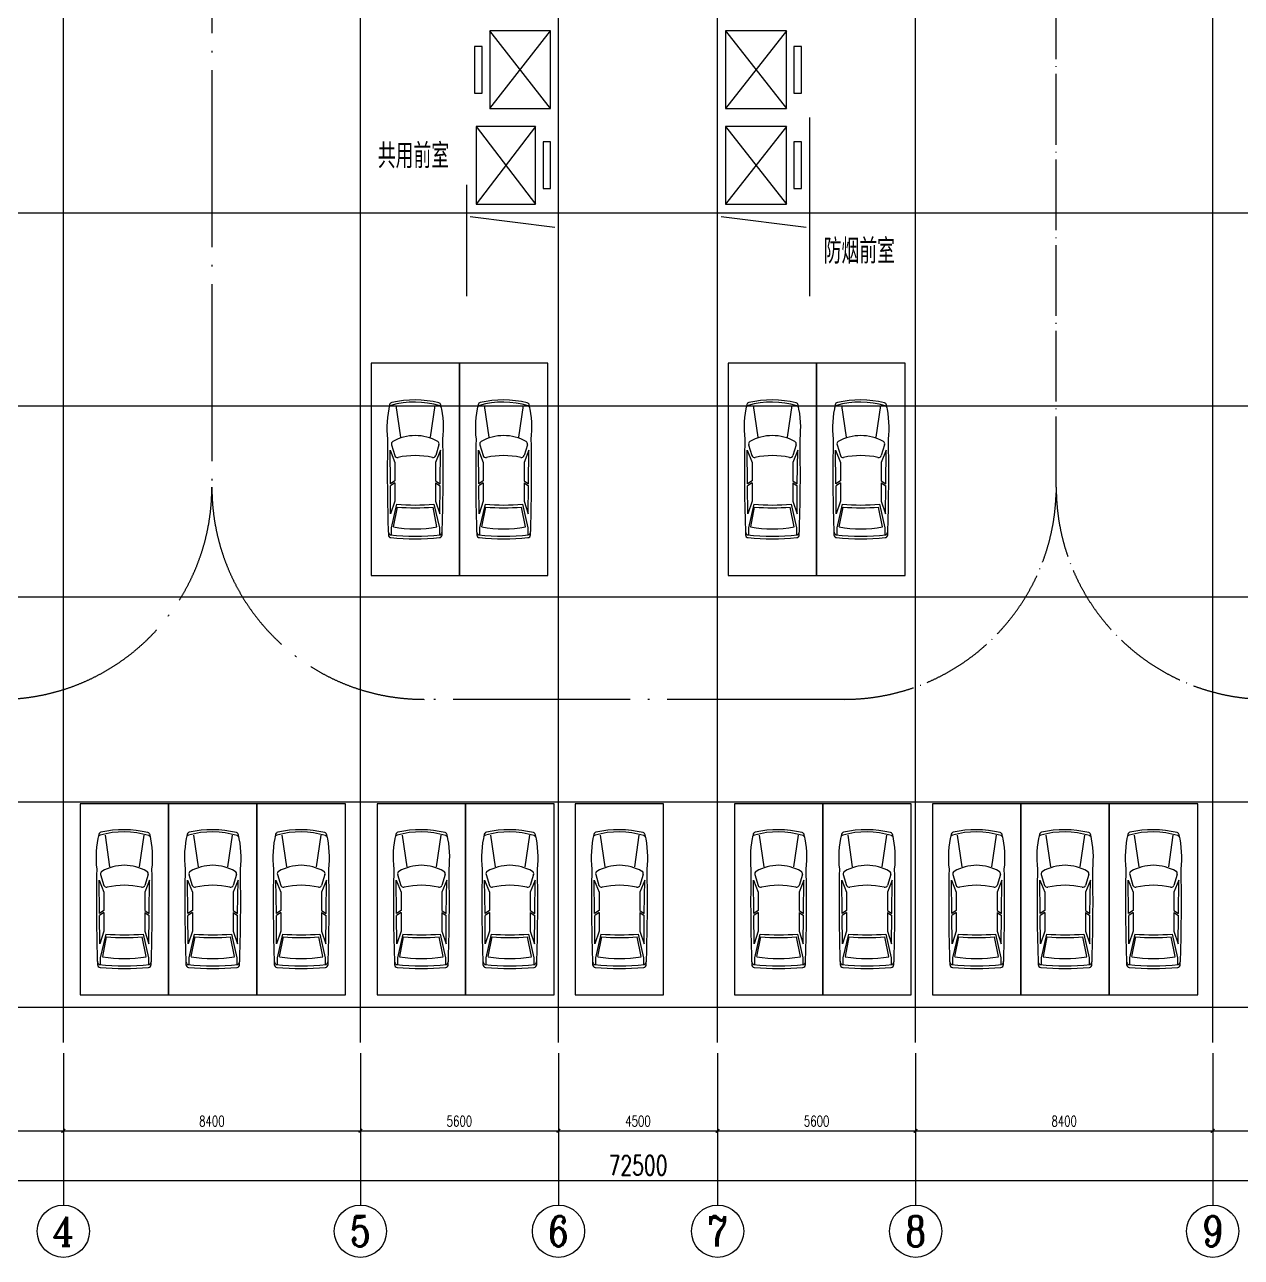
# Model space of a CAD drawing. Extents: x -18677 to 74977, y -18677 to 50177.
# Drawn here: x 7306 to 41710, y -18677 to 16175 of the extents above; entities that cross this region are included whole.
import ezdxf
from ezdxf.enums import TextEntityAlignment as Align

# ---------------------------------------------------------------- set-up
doc = ezdxf.new("R2010")
doc.units = 0
doc.header["$LTSCALE"] = 1000
doc.header["$MEASUREMENT"] = 0
doc.linetypes.add('DOTE', pattern=[2.42, 2, -0.2, 0.02, -0.2])
for name, color, linetype in [('AXIS', 3, 'Continuous'), ('AXIS_TEXT', 7, 'Continuous'), ('EVTR', 2, 'Continuous'), ('hole', 50, 'Continuous'), ('PKNG-TSRP', 83, 'Continuous'), ('roadline', 93, 'DOTE'), ('Text', 7, 'Continuous')]:
    doc.layers.add(name, color=color, linetype=linetype)
doc.layers.add('DOTE', color=1, linetype='Continuous', plot=False)
doc.layers.add('DOTE_EXCLUDED', color=1, linetype='Continuous', plot=False)
doc.styles.add('_TCH_AXIS', font='COMPLEX', dxfattribs={"bigfont": 'GBCBIG'})
doc.styles.add('_TCH_DIM_T3', font='SIMPLEX', dxfattribs={"width": 0.705882, "bigfont": 'GBCBIG'})
doc.styles.add('COMPLEX', font='COMPLEX')
doc.styles.get("Standard").update_dxf_attribs({"font": 'gbenor.shx', "bigfont": 'gbcbig.shx'})
doc.dimstyles.new('_TCH_ARCH&&100', dxfattribs={"dimtxt": 297.5, "dimasz": 100, "dimexe": 250, "dimexo": 300, "dimgap": 126.25, "dimtad": 1, "dimdec": 0, "dimzin": 0, "dimdsep": 46, "dimtxsty": '_TCH_DIM_T3', "dimblk": 'ARCHTICK', "dimcen": 0.09, "dimclrt": 7, "dimazin": 2, "dimtfac": 1, "dimtdec": 0, "dimtix": 1, "dimtmove": 2, "dimatfit": 3, "dimfxl": 1, "dimtolj": 1, "dimtzin": 0, "dimarcsym": 0})

# ---------------------------------------------------------------- blocks, each defined once
blk = doc.blocks.new('$车$00000001')
for p, q in [((-547, 1807, 0), (-416, 915, 0)), ((552, 1807, 0), (421, 915, 0)), ((-702, -406, 0), (-713, 540, 0)), ((-713, 540, 0), (-576, 195, 0)), ((-672, 697, 0), (-579, 391, 0)), ((715, 540, 0), (578, 195, 0)), ((672, 697, 0), (579, 391, 0)), ((703, -406, 0), (715, 540, 0)), ((-576, 195, 0), (-576, -323, 0)), ((578, 195, 0), (578, -323, 0)), ((-576, -323, 0), (-702, -406, 0)), ((578, -323, 0), (703, -406, 0)), ((-576, -378, 0), (-701, -460, 0)), ((-695, -1259, 0), (-701, -460, 0)), ((-576, -378, 0), (-576, -901, 0)), ((578, -378, 0), (703, -460, 0)), ((578, -378, 0), (578, -901, 0)), ((697, -1259, 0), (703, -460, 0)), ((-576, -901, 0), (-695, -1259, 0)), ((-526, -986, 0), (-680, -1654, 0)), ((530, -985, 0), (683, -1654, 0)), ((578, -901, 0), (697, -1259, 0)), ((-613, -1625, 0), (-502, -1066, 0)), ((615, -1625, 0), (504, -1066, 0)), ((-680, -1654, 0), (-680, -1837, 0)), ((683, -1654, 0), (683, -1837, 0))]:
    blk.add_line(p, q)
at = {"elevation": 0}
blk.add_lwpolyline([(-759, -1851, 0.370795), (-687, -1929, 0.050359), (687, -1929, 0.370794), (759, -1851, 0.013785), (781, 852, 0.086087), (726, 1821, 0.274876), (668, 1882, 0.115126), (-664, 1893, 0.278808), (-723, 1832, 0.08707), (-781, 852, 0.013785)], format="xyb", close=True, dxfattribs=at)
for centre, radius, start, end in [((-661, 1732, 0), 82.2, 107.8179, 168.3942), ((-21, -539, 0), 2441, 73.0347, 105.8141), ((664, 1718, 0), 82.2, 11.3249, 70.8826), ((-596, 720, 0), 78.6, 121.1455, 196.7984), ((0, -320, 0), 1277, 60.0774, 119.9226), ((596, 720, 0), 78.6, 343.2016, 58.8545), ((-504, 414, 0), 78.6, 196.7984, 283.6631), ((0, -1777, 0), 2169, 77.0683, 102.9317), ((504, 414, 0), 78.6, 256.3369, 343.2016), ((0, 5836, 0), 6842, 265.5919, 274.4407), ((0, 5792, 0), 6876, 265.7971, 274.2029), ((0, 1755, 0), 3436, 259.6897, 280.3103), ((-643, -1747, 0), 121, 184.3987, 237.5288), ((0, 4897, 0), 6783, 264.0142, 275.9858), ((643, -1747, 0), 121, 302.4712, 355.6013)]:
    blk.add_arc(centre, radius, start, end)
blk = doc.blocks.new('_ArchTick')
at = {"color": 0, "linetype": 'ByBlock', "const_width": 0.4}
blk.add_lwpolyline([(-0.5, -0.5), (0.5, 0.5)], dxfattribs=at)
blk = doc.blocks.new('*D65')
at = {"layer": 'AXIS', "color": 0, "lineweight": -2, "transparency": 16777216}
for p, q in [((0, -12900), (0, -15350)), ((8400, -12900), (8400, -15350)), ((0, -15100), (8400, -15100))]:
    blk.add_line(p, q, dxfattribs=at)
at = {"layer": 'Defpoints', "color": 0, "transparency": 16777216}
for p in [(0, -12600), (8400, -12600), (8400, -15100)]:
    blk.add_point(p, dxfattribs=at)
at = {"layer": 'AXIS', "color": 0, "lineweight": -2, "transparency": 16777216, "xscale": 100, "yscale": 100, "zscale": 100, "rotation": 180}
blk.add_blockref('_ArchTick', (0, -15100), dxfattribs=at)
at = {"layer": 'AXIS', "color": 0, "lineweight": -2, "transparency": 16777216, "xscale": 100, "yscale": 100, "zscale": 100}
blk.add_blockref('_ArchTick', (8400, -15100), dxfattribs=at)
at = {"layer": 'AXIS', "color": 7, "transparency": 16777216, "insert": (4200, -14825), "char_height": 297.5, "attachment_point": 5, "style": '_TCH_DIM_T3'}
blk.add_mtext('\\A1;8400', dxfattribs=at)
blk = doc.blocks.new('*D66')
at = {"layer": 'AXIS', "color": 0, "lineweight": -2, "transparency": 16777216}
for p, q in [((8400, -12900), (8400, -15350)), ((16800, -12900), (16800, -15350)), ((8400, -15100), (16800, -15100))]:
    blk.add_line(p, q, dxfattribs=at)
at = {"layer": 'Defpoints', "color": 0, "transparency": 16777216}
for p in [(8400, -12600), (16800, -12600), (16800, -15100)]:
    blk.add_point(p, dxfattribs=at)
at = {"layer": 'AXIS', "color": 0, "lineweight": -2, "transparency": 16777216, "xscale": 100, "yscale": 100, "zscale": 100, "rotation": 180}
blk.add_blockref('_ArchTick', (8400, -15100), dxfattribs=at)
at = {"layer": 'AXIS', "color": 0, "lineweight": -2, "transparency": 16777216, "xscale": 100, "yscale": 100, "zscale": 100}
blk.add_blockref('_ArchTick', (16800, -15100), dxfattribs=at)
at = {"layer": 'AXIS', "color": 7, "transparency": 16777216, "insert": (12600, -14825), "char_height": 297.5, "attachment_point": 5, "style": '_TCH_DIM_T3'}
blk.add_mtext('\\A1;8400', dxfattribs=at)
blk = doc.blocks.new('*D67')
at = {"layer": 'AXIS', "color": 0, "lineweight": -2, "transparency": 16777216}
for p, q in [((16800, -12900), (16800, -15350)), ((22400, -12900), (22400, -15350)), ((16800, -15100), (22400, -15100))]:
    blk.add_line(p, q, dxfattribs=at)
at = {"layer": 'Defpoints', "color": 0, "transparency": 16777216}
for p in [(16800, -12600), (22400, -12600), (22400, -15100)]:
    blk.add_point(p, dxfattribs=at)
at = {"layer": 'AXIS', "color": 0, "lineweight": -2, "transparency": 16777216, "xscale": 100, "yscale": 100, "zscale": 100, "rotation": 180}
blk.add_blockref('_ArchTick', (16800, -15100), dxfattribs=at)
at = {"layer": 'AXIS', "color": 0, "lineweight": -2, "transparency": 16777216, "xscale": 100, "yscale": 100, "zscale": 100}
blk.add_blockref('_ArchTick', (22400, -15100), dxfattribs=at)
at = {"layer": 'AXIS', "color": 7, "transparency": 16777216, "insert": (19600, -14825), "char_height": 297.5, "attachment_point": 5, "style": '_TCH_DIM_T3'}
blk.add_mtext('\\A1;5600', dxfattribs=at)
blk = doc.blocks.new('*D68')
at = {"layer": 'AXIS', "color": 0, "lineweight": -2, "transparency": 16777216}
for p, q in [((22400, -12900), (22400, -15350)), ((26900, -12900), (26900, -15350)), ((22400, -15100), (26900, -15100))]:
    blk.add_line(p, q, dxfattribs=at)
at = {"layer": 'Defpoints', "color": 0, "transparency": 16777216}
for p in [(22400, -12600), (26900, -12600), (26900, -15100)]:
    blk.add_point(p, dxfattribs=at)
at = {"layer": 'AXIS', "color": 0, "lineweight": -2, "transparency": 16777216, "xscale": 100, "yscale": 100, "zscale": 100, "rotation": 180}
blk.add_blockref('_ArchTick', (22400, -15100), dxfattribs=at)
at = {"layer": 'AXIS', "color": 0, "lineweight": -2, "transparency": 16777216, "xscale": 100, "yscale": 100, "zscale": 100}
blk.add_blockref('_ArchTick', (26900, -15100), dxfattribs=at)
at = {"layer": 'AXIS', "color": 7, "transparency": 16777216, "insert": (24650, -14825), "char_height": 297.5, "attachment_point": 5, "style": '_TCH_DIM_T3'}
blk.add_mtext('\\A1;4500', dxfattribs=at)
blk = doc.blocks.new('*D69')
at = {"layer": 'AXIS', "color": 0, "lineweight": -2, "transparency": 16777216}
for p, q in [((26900, -12900), (26900, -15350)), ((32500, -12900), (32500, -15350)), ((26900, -15100), (32500, -15100))]:
    blk.add_line(p, q, dxfattribs=at)
at = {"layer": 'Defpoints', "color": 0, "transparency": 16777216}
for p in [(26900, -12600), (32500, -12600), (32500, -15100)]:
    blk.add_point(p, dxfattribs=at)
at = {"layer": 'AXIS', "color": 0, "lineweight": -2, "transparency": 16777216, "xscale": 100, "yscale": 100, "zscale": 100, "rotation": 180}
blk.add_blockref('_ArchTick', (26900, -15100), dxfattribs=at)
at = {"layer": 'AXIS', "color": 0, "lineweight": -2, "transparency": 16777216, "xscale": 100, "yscale": 100, "zscale": 100}
blk.add_blockref('_ArchTick', (32500, -15100), dxfattribs=at)
at = {"layer": 'AXIS', "color": 7, "transparency": 16777216, "insert": (29700, -14825), "char_height": 297.5, "attachment_point": 5, "style": '_TCH_DIM_T3'}
blk.add_mtext('\\A1;5600', dxfattribs=at)
blk = doc.blocks.new('*D70')
at = {"layer": 'AXIS', "color": 0, "lineweight": -2, "transparency": 16777216}
for p, q in [((32500, -12900), (32500, -15350)), ((40900, -12900), (40900, -15350)), ((32500, -15100), (40900, -15100))]:
    blk.add_line(p, q, dxfattribs=at)
at = {"layer": 'Defpoints', "color": 0, "transparency": 16777216}
for p in [(32500, -12600), (40900, -12600), (40900, -15100)]:
    blk.add_point(p, dxfattribs=at)
at = {"layer": 'AXIS', "color": 0, "lineweight": -2, "transparency": 16777216, "xscale": 100, "yscale": 100, "zscale": 100, "rotation": 180}
blk.add_blockref('_ArchTick', (32500, -15100), dxfattribs=at)
at = {"layer": 'AXIS', "color": 0, "lineweight": -2, "transparency": 16777216, "xscale": 100, "yscale": 100, "zscale": 100}
blk.add_blockref('_ArchTick', (40900, -15100), dxfattribs=at)
at = {"layer": 'AXIS', "color": 7, "transparency": 16777216, "insert": (36700, -14825), "char_height": 297.5, "attachment_point": 5, "style": '_TCH_DIM_T3'}
blk.add_mtext('\\A1;8400', dxfattribs=at)
blk = doc.blocks.new('*D71')
at = {"layer": 'AXIS', "color": 0, "lineweight": -2, "transparency": 16777216}
for p, q in [((40900, -12900), (40900, -15350)), ((49300, -12900), (49300, -15350)), ((40900, -15100), (49300, -15100))]:
    blk.add_line(p, q, dxfattribs=at)
at = {"layer": 'Defpoints', "color": 0, "transparency": 16777216}
for p in [(40900, -12600), (49300, -12600), (49300, -15100)]:
    blk.add_point(p, dxfattribs=at)
at = {"layer": 'AXIS', "color": 0, "lineweight": -2, "transparency": 16777216, "xscale": 100, "yscale": 100, "zscale": 100, "rotation": 180}
blk.add_blockref('_ArchTick', (40900, -15100), dxfattribs=at)
at = {"layer": 'AXIS', "color": 0, "lineweight": -2, "transparency": 16777216, "xscale": 100, "yscale": 100, "zscale": 100}
blk.add_blockref('_ArchTick', (49300, -15100), dxfattribs=at)
at = {"layer": 'AXIS', "color": 7, "transparency": 16777216, "insert": (45100, -14825), "char_height": 297.5, "attachment_point": 5, "style": '_TCH_DIM_T3'}
blk.add_mtext('\\A1;8400', dxfattribs=at)
blk = doc.blocks.new('*D74')
at = {"layer": 'AXIS', "color": 0, "lineweight": -2, "transparency": 16777216}
for p, q in [((-11600, -13500), (-11600, -16750)), ((60900, -13500), (60900, -16750)), ((-11600, -16500), (60900, -16500))]:
    blk.add_line(p, q, dxfattribs=at)
at = {"layer": 'Defpoints', "color": 0, "transparency": 16777216}
for p in [(-11600, -13200), (60900, -13200), (60900, -16500)]:
    blk.add_point(p, dxfattribs=at)
at = {"layer": 'AXIS', "color": 0, "lineweight": -2, "transparency": 16777216, "xscale": 150, "yscale": 150, "zscale": 150, "rotation": 180}
blk.add_blockref('_ArchTick', (-11600, -16500), dxfattribs=at)
at = {"layer": 'AXIS', "color": 0, "lineweight": -2, "transparency": 16777216, "xscale": 150, "yscale": 150, "zscale": 150}
blk.add_blockref('_ArchTick', (60900, -16500), dxfattribs=at)
at = {"layer": 'AXIS', "color": 7, "transparency": 16777216, "insert": (24650, -16075), "char_height": 550, "attachment_point": 5, "style": '_TCH_DIM_T3'}
blk.add_mtext('\\A1;72500', dxfattribs=at)
blk = doc.blocks.new('_AXISO')
blk.add_circle((0, 0), 0.5)
at = {"layer": 'AXIS_TEXT', "style": 'COMPLEX', "width": 1.041667}
blk.add_attdef('A', text='', height=0.56, dxfattribs=at).set_placement((-0.25, -0.28), (0.25, -0.28), align=Align.FIT)
blk = doc.blocks.new('*D77')
at = {"layer": 'AXIS', "color": 0, "lineweight": -2, "transparency": 16777216}
for p, q in [((0, -12900), (0, -15350)), ((8400, -12900), (8400, -15350)), ((0, -15100), (8400, -15100))]:
    blk.add_line(p, q, dxfattribs=at)
at = {"layer": 'Defpoints', "color": 0, "transparency": 16777216}
for p in [(0, -12600), (8400, -12600), (8400, -15100)]:
    blk.add_point(p, dxfattribs=at)
at = {"layer": 'AXIS', "color": 0, "lineweight": -2, "transparency": 16777216, "xscale": 100, "yscale": 100, "zscale": 100, "rotation": 180}
blk.add_blockref('_ArchTick', (0, -15100), dxfattribs=at)
at = {"layer": 'AXIS', "color": 0, "lineweight": -2, "transparency": 16777216, "xscale": 100, "yscale": 100, "zscale": 100}
blk.add_blockref('_ArchTick', (8400, -15100), dxfattribs=at)
at = {"layer": 'AXIS', "color": 7, "transparency": 16777216, "insert": (4200, -14825), "char_height": 297.5, "attachment_point": 5, "style": '_TCH_DIM_T3'}
blk.add_mtext('\\A1;8400', dxfattribs=at)
blk = doc.blocks.new('*D78')
at = {"layer": 'AXIS', "color": 0, "lineweight": -2, "transparency": 16777216}
for p, q in [((8400, -12900), (8400, -15350)), ((16800, -12900), (16800, -15350)), ((8400, -15100), (16800, -15100))]:
    blk.add_line(p, q, dxfattribs=at)
at = {"layer": 'Defpoints', "color": 0, "transparency": 16777216}
for p in [(8400, -12600), (16800, -12600), (16800, -15100)]:
    blk.add_point(p, dxfattribs=at)
at = {"layer": 'AXIS', "color": 0, "lineweight": -2, "transparency": 16777216, "xscale": 100, "yscale": 100, "zscale": 100, "rotation": 180}
blk.add_blockref('_ArchTick', (8400, -15100), dxfattribs=at)
at = {"layer": 'AXIS', "color": 0, "lineweight": -2, "transparency": 16777216, "xscale": 100, "yscale": 100, "zscale": 100}
blk.add_blockref('_ArchTick', (16800, -15100), dxfattribs=at)
at = {"layer": 'AXIS', "color": 7, "transparency": 16777216, "insert": (12600, -14825), "char_height": 297.5, "attachment_point": 5, "style": '_TCH_DIM_T3'}
blk.add_mtext('\\A1;8400', dxfattribs=at)
blk = doc.blocks.new('*D79')
at = {"layer": 'AXIS', "color": 0, "lineweight": -2, "transparency": 16777216}
for p, q in [((16800, -12900), (16800, -15350)), ((22400, -12900), (22400, -15350)), ((16800, -15100), (22400, -15100))]:
    blk.add_line(p, q, dxfattribs=at)
at = {"layer": 'Defpoints', "color": 0, "transparency": 16777216}
for p in [(16800, -12600), (22400, -12600), (22400, -15100)]:
    blk.add_point(p, dxfattribs=at)
at = {"layer": 'AXIS', "color": 0, "lineweight": -2, "transparency": 16777216, "xscale": 100, "yscale": 100, "zscale": 100, "rotation": 180}
blk.add_blockref('_ArchTick', (16800, -15100), dxfattribs=at)
at = {"layer": 'AXIS', "color": 0, "lineweight": -2, "transparency": 16777216, "xscale": 100, "yscale": 100, "zscale": 100}
blk.add_blockref('_ArchTick', (22400, -15100), dxfattribs=at)
at = {"layer": 'AXIS', "color": 7, "transparency": 16777216, "insert": (19600, -14825), "char_height": 297.5, "attachment_point": 5, "style": '_TCH_DIM_T3'}
blk.add_mtext('\\A1;5600', dxfattribs=at)
blk = doc.blocks.new('*D80')
at = {"layer": 'AXIS', "color": 0, "lineweight": -2, "transparency": 16777216}
for p, q in [((22400, -12900), (22400, -15350)), ((26900, -12900), (26900, -15350)), ((22400, -15100), (26900, -15100))]:
    blk.add_line(p, q, dxfattribs=at)
at = {"layer": 'Defpoints', "color": 0, "transparency": 16777216}
for p in [(22400, -12600), (26900, -12600), (26900, -15100)]:
    blk.add_point(p, dxfattribs=at)
at = {"layer": 'AXIS', "color": 0, "lineweight": -2, "transparency": 16777216, "xscale": 100, "yscale": 100, "zscale": 100, "rotation": 180}
blk.add_blockref('_ArchTick', (22400, -15100), dxfattribs=at)
at = {"layer": 'AXIS', "color": 0, "lineweight": -2, "transparency": 16777216, "xscale": 100, "yscale": 100, "zscale": 100}
blk.add_blockref('_ArchTick', (26900, -15100), dxfattribs=at)
at = {"layer": 'AXIS', "color": 7, "transparency": 16777216, "insert": (24650, -14825), "char_height": 297.5, "attachment_point": 5, "style": '_TCH_DIM_T3'}
blk.add_mtext('\\A1;4500', dxfattribs=at)
blk = doc.blocks.new('*D81')
at = {"layer": 'AXIS', "color": 0, "lineweight": -2, "transparency": 16777216}
for p, q in [((26900, -12900), (26900, -15350)), ((32500, -12900), (32500, -15350)), ((26900, -15100), (32500, -15100))]:
    blk.add_line(p, q, dxfattribs=at)
at = {"layer": 'Defpoints', "color": 0, "transparency": 16777216}
for p in [(26900, -12600), (32500, -12600), (32500, -15100)]:
    blk.add_point(p, dxfattribs=at)
at = {"layer": 'AXIS', "color": 0, "lineweight": -2, "transparency": 16777216, "xscale": 100, "yscale": 100, "zscale": 100, "rotation": 180}
blk.add_blockref('_ArchTick', (26900, -15100), dxfattribs=at)
at = {"layer": 'AXIS', "color": 0, "lineweight": -2, "transparency": 16777216, "xscale": 100, "yscale": 100, "zscale": 100}
blk.add_blockref('_ArchTick', (32500, -15100), dxfattribs=at)
at = {"layer": 'AXIS', "color": 7, "transparency": 16777216, "insert": (29700, -14825), "char_height": 297.5, "attachment_point": 5, "style": '_TCH_DIM_T3'}
blk.add_mtext('\\A1;5600', dxfattribs=at)
blk = doc.blocks.new('*D82')
at = {"layer": 'AXIS', "color": 0, "lineweight": -2, "transparency": 16777216}
for p, q in [((32500, -12900), (32500, -15350)), ((40900, -12900), (40900, -15350)), ((32500, -15100), (40900, -15100))]:
    blk.add_line(p, q, dxfattribs=at)
at = {"layer": 'Defpoints', "color": 0, "transparency": 16777216}
for p in [(32500, -12600), (40900, -12600), (40900, -15100)]:
    blk.add_point(p, dxfattribs=at)
at = {"layer": 'AXIS', "color": 0, "lineweight": -2, "transparency": 16777216, "xscale": 100, "yscale": 100, "zscale": 100, "rotation": 180}
blk.add_blockref('_ArchTick', (32500, -15100), dxfattribs=at)
at = {"layer": 'AXIS', "color": 0, "lineweight": -2, "transparency": 16777216, "xscale": 100, "yscale": 100, "zscale": 100}
blk.add_blockref('_ArchTick', (40900, -15100), dxfattribs=at)
at = {"layer": 'AXIS', "color": 7, "transparency": 16777216, "insert": (36700, -14825), "char_height": 297.5, "attachment_point": 5, "style": '_TCH_DIM_T3'}
blk.add_mtext('\\A1;8400', dxfattribs=at)
blk = doc.blocks.new('*D83')
at = {"layer": 'AXIS', "color": 0, "lineweight": -2, "transparency": 16777216}
for p, q in [((40900, -12900), (40900, -15350)), ((49300, -12900), (49300, -15350)), ((40900, -15100), (49300, -15100))]:
    blk.add_line(p, q, dxfattribs=at)
at = {"layer": 'Defpoints', "color": 0, "transparency": 16777216}
for p in [(40900, -12600), (49300, -12600), (49300, -15100)]:
    blk.add_point(p, dxfattribs=at)
at = {"layer": 'AXIS', "color": 0, "lineweight": -2, "transparency": 16777216, "xscale": 100, "yscale": 100, "zscale": 100, "rotation": 180}
blk.add_blockref('_ArchTick', (40900, -15100), dxfattribs=at)
at = {"layer": 'AXIS', "color": 0, "lineweight": -2, "transparency": 16777216, "xscale": 100, "yscale": 100, "zscale": 100}
blk.add_blockref('_ArchTick', (49300, -15100), dxfattribs=at)
at = {"layer": 'AXIS', "color": 7, "transparency": 16777216, "insert": (45100, -14825), "char_height": 297.5, "attachment_point": 5, "style": '_TCH_DIM_T3'}
blk.add_mtext('\\A1;8400', dxfattribs=at)
blk = doc.blocks.new('*D86')
at = {"layer": 'AXIS', "color": 0, "lineweight": -2, "transparency": 16777216}
for p, q in [((-11600, -13500), (-11600, -16750)), ((60900, -13500), (60900, -16750)), ((-11600, -16500), (60900, -16500))]:
    blk.add_line(p, q, dxfattribs=at)
at = {"layer": 'Defpoints', "color": 0, "transparency": 16777216}
for p in [(-11600, -13200), (60900, -13200), (60900, -16500)]:
    blk.add_point(p, dxfattribs=at)
at = {"layer": 'AXIS', "color": 0, "lineweight": -2, "transparency": 16777216, "xscale": 150, "yscale": 150, "zscale": 150, "rotation": 180}
blk.add_blockref('_ArchTick', (-11600, -16500), dxfattribs=at)
at = {"layer": 'AXIS', "color": 0, "lineweight": -2, "transparency": 16777216, "xscale": 150, "yscale": 150, "zscale": 150}
blk.add_blockref('_ArchTick', (60900, -16500), dxfattribs=at)
at = {"layer": 'AXIS', "color": 7, "transparency": 16777216, "insert": (24650, -16075), "char_height": 550, "attachment_point": 5, "style": '_TCH_DIM_T3'}
blk.add_mtext('\\A1;72500', dxfattribs=at)

msp = doc.modelspace()

# ---------------------------------------------------------------- linework, layer by layer
at = {"layer": 'AXIS'}
for p, q in [((8400.2, -13200), (8400.2, -17200)), ((16800, -13200), (16800, -17200)), ((22400, -13200), (22400, -17200)), ((26900, -13200), (26900, -17200)), ((32500, -13200), (32500, -17200)), ((40900, -13200), (40900, -17200))]:
    msp.add_line(p, q, dxfattribs=at)
at = {"layer": 'DOTE'}
for p, q in [((8400.2, -12600), (8400.2, 44300)), ((16800, -12600), (16800, 44300)), ((22400, -12600), (22400, 44300)), ((26900, -12600), (26900, 44300)), ((32500, -12600), (32500, 44300)), ((40900, -12600), (40900, 44300)), ((-12600, 10850), (68900, 10850)), ((-12600, 5400), (68900, 5400)), ((-12600, 0), (68900, 0)), ((-12600, -5800), (68900, -5800)), ((-12600, -11600), (68900, -11600))]:
    msp.add_line(p, q, dxfattribs=at)
at = {"layer": 'DOTE_EXCLUDED'}
for p, q in [((29500, 13550), (29500, 8500)), ((19800, 11650), (19800, 8500))]:
    msp.add_line(p, q, dxfattribs=at)
at = {"layer": 'EVTR'}
for p, q in [((22175, 16000), (20455, 16000)), ((20455, 16000), (20455, 13800)), ((20455, 13800), (22175, 16000)), ((22175, 13800), (20455, 16000)), ((22175, 13800), (22175, 16000)), ((28845, 16000), (27125, 16000)), ((27125, 16000), (27125, 13800)), ((28845, 16000), (27125, 13800)), ((27125, 16000), (28845, 13800)), ((28845, 13800), (28845, 16000)), ((20240, 15560), (20025, 15560)), ((20025, 15560), (20025, 14240)), ((20240, 14240), (20240, 15560)), ((29275, 15560), (29060, 15560)), ((29060, 15560), (29060, 14240)), ((29275, 14240), (29275, 15560)), ((20025, 14240), (20240, 14240)), ((29060, 14240), (29275, 14240)), ((20455, 13800), (22175, 13800)), ((27125, 13800), (28845, 13800)), ((21754.3, 13300), (20071.4, 13300)), ((20071.4, 13300), (20071.4, 11100)), ((21754.3, 13300), (20071.4, 11100)), ((20071.4, 13300), (21754.3, 11100)), ((21754.3, 11100), (21754.3, 13300)), ((28845, 13300), (27125, 13300)), ((27125, 13300), (27125, 11100)), ((28845, 13300), (27125, 11100)), ((27125, 13300), (28845, 11100)), ((28845, 11100), (28845, 13300)), ((22175, 12860), (21964.6, 12860)), ((21964.6, 12860), (21964.6, 11540)), ((22175, 11540), (22175, 12860)), ((29275, 12860), (29060, 12860)), ((29060, 12860), (29060, 11540)), ((29275, 11540), (29275, 12860)), ((21964.6, 11540), (22175, 11540)), ((29060, 11540), (29275, 11540)), ((20071.4, 11100), (21754.3, 11100)), ((27125, 11100), (28845, 11100))]:
    msp.add_line(p, q, dxfattribs=at)
at = {"layer": 'hole'}
for p, q in [((19900, 10750), (22300, 10450)), ((27000, 10750), (29400, 10450))]:
    msp.add_line(p, q, dxfattribs=at)
at = {"layer": 'PKNG-TSRP'}
for points in [[(17100, 600), (19600, 600), (19600, 6600), (17100, 6600)], [(19600, 600), (22100, 600), (22100, 6600), (19600, 6600)], [(27200, 600), (29700, 600), (29700, 6600), (27200, 6600)], [(29700, 600), (32200, 600), (32200, 6600), (29700, 6600)], [(8875, -11250), (11375, -11250), (11375, -5850), (8875, -5850)], [(11375, -11250), (13875, -11250), (13875, -5850), (11375, -5850)], [(13875, -11250), (16375, -11250), (16375, -5850), (13875, -5850)], [(17275, -11250), (19775, -11250), (19775, -5850), (17275, -5850)], [(19775, -11250), (22275, -11250), (22275, -5850), (19775, -5850)], [(22875, -11250), (25375, -11250), (25375, -5850), (22875, -5850)], [(27375, -11250), (29875, -11250), (29875, -5850), (27375, -5850)], [(29875, -11250), (32375, -11250), (32375, -5850), (29875, -5850)], [(32975, -11250), (35475, -11250), (35475, -5850), (32975, -5850)], [(35475, -11250), (37975, -11250), (37975, -5850), (35475, -5850)], [(37975, -11250), (40475, -11250), (40475, -5850), (37975, -5850)]]:
    msp.add_lwpolyline(points, close=True, dxfattribs=at)
at = {"layer": 'roadline'}
msp.add_line((36475, 3100), (36475, 27400), dxfattribs=at)
at = {"layer": 'roadline', "ltscale": 2.5}
for p, q in [((12600, 20937.5), (12600, 3100)), ((12600, 3100), (12600, 3100)), ((30475, -2900), (18600, -2900))]:
    msp.add_line(p, q, dxfattribs=at)
for centre, start, end in [((6600, 3100), 270, 0), ((18600, 3100), 180, 270)]:
    msp.add_arc(centre, 6000, start, end, dxfattribs=at)
at = {"layer": 'roadline'}
for centre, start, end in [((30475, 3100), 270, 0), ((42475, 3100), 180, 270)]:
    msp.add_arc(centre, 6000, start, end, dxfattribs=at)

# ---------------------------------------------------------------- block references
at = {"layer": 'AXIS'}
ref = msp.add_blockref('_AXISO', (8400.2, -17938.3), dxfattribs=dict(at, xscale=1476.510067114094, yscale=1476.510067114094, zscale=1476.510067114094))
ref.add_attrib('A', '4', dxfattribs={"layer": 'AXIS_TEXT', "height": 822.1, "style": '_TCH_AXIS'}).set_placement((8087, -18349.3), (8713.4, -18349.3), align=Align.FIT)
ref = msp.add_blockref('_AXISO', (16800, -17938.3), dxfattribs=dict(at, xscale=1476.510067114094, yscale=1476.510067114094, zscale=1476.510067114094))
ref.add_attrib('A', '5', dxfattribs={"layer": 'AXIS_TEXT', "height": 860, "style": '_TCH_AXIS'}).set_placement((16513.3, -18368.2), (17086.7, -18368.2), align=Align.FIT)
ref = msp.add_blockref('_AXISO', (22400, -17938.3), dxfattribs=dict(at, xscale=1476.510067114094, yscale=1476.510067114094, zscale=1476.510067114094))
ref.add_attrib('A', '6', dxfattribs={"layer": 'AXIS_TEXT', "height": 860, "style": '_TCH_AXIS'}).set_placement((22113.3, -18368.2), (22686.7, -18368.2), align=Align.FIT)
ref = msp.add_blockref('_AXISO', (26900, -17938.3), dxfattribs=dict(at, xscale=1476.510067114094, yscale=1476.510067114094, zscale=1476.510067114094))
ref.add_attrib('A', '7', dxfattribs={"layer": 'AXIS_TEXT', "height": 860, "style": '_TCH_AXIS'}).set_placement((26613.3, -18368.2), (27186.7, -18368.2), align=Align.FIT)
ref = msp.add_blockref('_AXISO', (32500, -17938.3), dxfattribs=dict(at, xscale=1476.510067114094, yscale=1476.510067114094, zscale=1476.510067114094))
ref.add_attrib('A', '8', dxfattribs={"layer": 'AXIS_TEXT', "height": 860, "style": '_TCH_AXIS'}).set_placement((32213.3, -18368.2), (32786.7, -18368.2), align=Align.FIT)
ref = msp.add_blockref('_AXISO', (40900, -17938.3), dxfattribs=dict(at, xscale=1476.510067114094, yscale=1476.510067114094, zscale=1476.510067114094))
ref.add_attrib('A', '9', dxfattribs={"layer": 'AXIS_TEXT', "height": 860, "style": '_TCH_AXIS'}).set_placement((40613.3, -18368.2), (41186.7, -18368.2), align=Align.FIT)
at = {"layer": 'PKNG-TSRP'}
for p in [(18350, 3600), (20850, 3600), (28450, 3600), (30950, 3600), (10125, -8550), (12625, -8550), (15125, -8550), (18525, -8550), (21025, -8550), (24125, -8550), (28625, -8550), (31125, -8550), (34225, -8550), (36725, -8550), (39225, -8550)]:
    msp.add_blockref('$车$00000001', p, dxfattribs=at)

# ---------------------------------------------------------------- texts
at = {"layer": 'Text', "char_height": 700, "attachment_point": 5}
for s, width, insert in [('共用前室', 3000, (18300, 12463.4)), ('防烟前室', 2800, (30907.1, 9768.7))]:
    msp.add_mtext_dynamic_manual_height_columns(s, width=width, gutter_width=1750, heights=[0], dxfattribs=dict(at, insert=insert))

# ---------------------------------------------------------------- dimensions: what is measured, and where the dimension line sits
at = {"layer": 'AXIS'}
for p1, p2, picture, middle in [((0, -12600), (8400.2, -12600), '*D65', (4200.1, -14825)), ((0, -12600), (8400.2, -12600), '*D77', (4200.1, -14825)), ((8400.2, -12600), (16800, -12600), '*D66', (12600.1, -14825)), ((8400.2, -12600), (16800, -12600), '*D78', (12600.1, -14825)), ((16800, -12600), (22400, -12600), '*D67', (19600, -14825)), ((16800, -12600), (22400, -12600), '*D79', (19600, -14825)), ((22400, -12600), (26900, -12600), '*D68', (24650, -14825)), ((22400, -12600), (26900, -12600), '*D80', (24650, -14825)), ((26900, -12600), (32500, -12600), '*D69', (29700, -14825)), ((26900, -12600), (32500, -12600), '*D81', (29700, -14825)), ((32500, -12600), (40900, -12600), '*D70', (36700, -14825)), ((32500, -12600), (40900, -12600), '*D82', (36700, -14825)), ((40900, -12600), (49300, -12600), '*D71', (45100, -14825)), ((40900, -12600), (49300, -12600), '*D83', (45100, -14825))]:
    dim = msp.add_aligned_dim(p1=p1, p2=p2, distance=-2500, dimstyle='_TCH_ARCH&&100', dxfattribs=at)
    dim.commit()
    dim.dimension.update_dxf_attribs({"geometry": picture, "text_midpoint": middle})
for picture in ['*D74', '*D86']:
    dim = msp.add_aligned_dim(p1=(-11600, -13200), p2=(60900, -13200), distance=-3300, dimstyle='_TCH_ARCH&&100', override={"dimtxt": 550, "dimasz": 150, "dimgap": 150}, dxfattribs=at)
    dim.commit()
    dim.dimension.update_dxf_attribs({"geometry": picture, "text_midpoint": (24650, -16075)})

doc.saveas('drawing.dxf')
